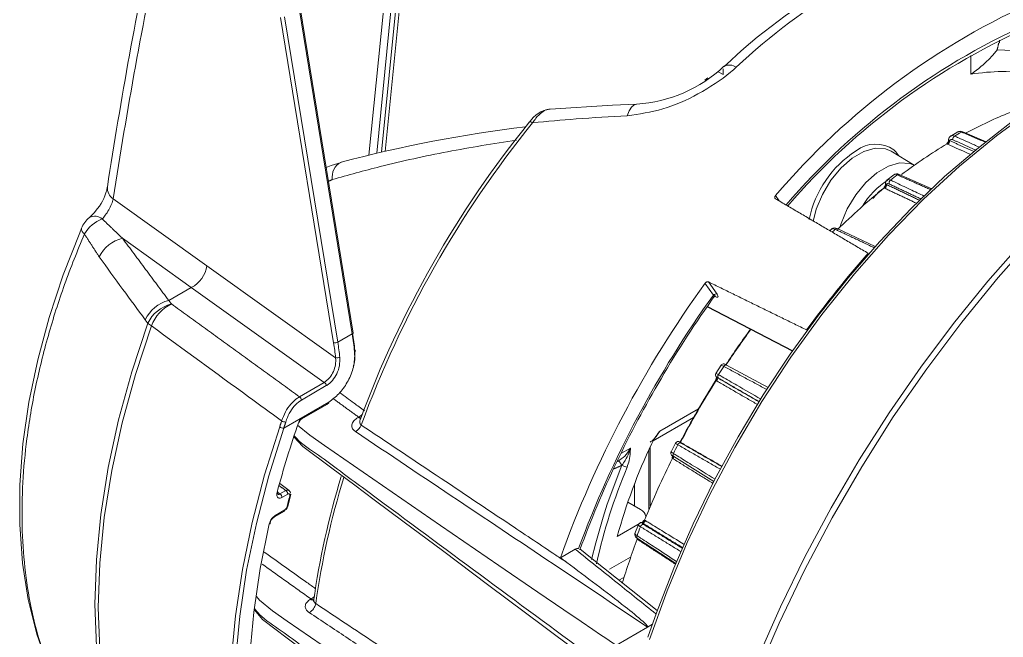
# Model space of a CAD drawing. Extents: x 11 to 120, y 2 to 94.
# Drawn here: x 13.529 to 16.943, y 77.206 to 79.348 of the extents above; entities that cross this region are included whole.
import ezdxf

# ---------------------------------------------------------------- set-up
doc = ezdxf.new("R2010")
doc.units = 0
doc.header["$MEASUREMENT"] = 0
doc.linetypes.add('SLD-Solid', pattern=[0])
doc.layers.add('OBJECT', color=7, linetype='CONTINUOUS')

msp = doc.modelspace()

# ---------------------------------------------------------------- linework, layer by layer
at = {"layer": 'OBJECT', "color": 7, "linetype": 'SLD-Solid', "lineweight": 15}
for p, q in [((14.7846, 78.8882), (14.8396, 79.4371)), ((14.7977, 78.891), (14.854, 79.4526)), ((14.6835, 78.2581), (14.4989, 79.3869)), ((14.6868, 78.2603), (14.5023, 79.3891)), ((14.7411, 78.8781), (14.7914, 79.3799)), ((14.8178, 79.3788), (14.7683, 78.8848)), ((14.6189, 78.2272), (14.4343, 79.3559)), ((14.4487, 79.3579), (14.6332, 78.2291)), ((16.9295, 79.2681), (16.9295, 79.2772)), ((16.8299, 79.1588), (16.8299, 79.2238)), ((15.9528, 79.1677), (15.9705, 79.1575)), ((15.9705, 79.1775), (15.9705, 79.1575)), ((15.9065, 79.1379), (15.9175, 79.1468)), ((16.785, 78.9586), (16.7607, 78.9446)), ((16.8827, 78.9246), (16.8019, 78.9589)), ((16.6339, 78.8432), (16.554, 78.8916)), ((16.5629, 78.8104), (16.539, 78.7918)), ((16.6942, 78.7609), (16.5811, 78.8113)), ((13.8543, 78.7265), (14.1789, 78.4947)), ((16.1647, 78.7196), (16.1519, 78.7377)), ((16.3478, 78.6223), (16.3412, 78.6157)), ((16.4984, 78.5611), (16.3666, 78.6234)), ((14.1249, 78.4193), (13.886, 78.59)), ((14.1789, 78.4947), (14.6256, 78.1757)), ((14.1249, 78.4193), (14.0467, 78.3742)), ((14.5864, 78.0898), (14.1249, 78.4193)), ((15.9075, 78.4336), (15.9365, 78.3924)), ((15.9495, 78.3961), (15.9199, 78.4382)), ((15.9153, 78.3518), (16.2113, 78.1988)), ((16.2121, 78.1998), (15.916, 78.3529)), ((14.6332, 78.2291), (14.6835, 78.2581)), ((15.9634, 78.1497), (15.9449, 78.1211)), ((16.127, 78.0724), (15.9825, 78.1502)), ((15.947, 78.1083), (15.9474, 78.108)), ((15.9474, 78.108), (15.9473, 78.108)), ((14.5, 78.0399), (14.5864, 78.0898)), ((14.5935, 78.0787), (14.5071, 78.0288)), ((14.6021, 78.0214), (14.4459, 77.9312)), ((14.5083, 77.9637), (14.5947, 78.0136)), ((14.5104, 77.9683), (14.5968, 78.0182)), ((15.7503, 77.9204), (15.885, 77.9982)), ((14.7056, 77.9694), (14.7036, 77.9682)), ((14.7109, 77.9622), (14.7108, 77.961)), ((15.7277, 77.8871), (15.8677, 77.9679)), ((15.6489, 77.8619), (15.6158, 77.8428)), ((15.7169, 77.6611), (15.7169, 77.866)), ((15.8053, 77.8794), (15.7898, 77.8491)), ((15.8228, 77.8818), (15.8215, 77.8824)), ((15.8221, 77.8821), (15.8215, 77.8824)), ((15.8234, 77.8815), (15.8221, 77.8821)), ((15.7125, 77.8564), (15.7125, 77.6506)), ((15.7989, 77.8323), (15.9382, 77.7463)), ((15.6029, 77.8151), (15.6094, 77.8188)), ((14.4641, 77.7147), (14.4322, 77.7392)), ((15.6631, 77.7384), (15.6631, 77.6613)), ((14.4325, 77.703), (14.4526, 77.7146)), ((14.4597, 77.7024), (14.4395, 77.6908)), ((14.4594, 77.659), (14.4705, 77.7027)), ((15.6838, 77.6493), (15.6399, 77.6746)), ((14.4138, 77.6235), (14.4139, 77.6236)), ((14.4139, 77.6236), (14.4484, 77.6435)), ((14.416, 77.6282), (14.45, 77.6478)), ((15.6831, 77.6016), (15.6032, 77.5555)), ((15.6766, 77.597), (15.6645, 77.5659)), ((15.6929, 77.6077), (15.6926, 77.6069)), ((15.6732, 77.5489), (15.8058, 77.462)), ((15.4057, 77.4818), (15.4568, 77.5113)), ((15.5765, 77.4421), (15.6489, 77.4838)), ((15.609, 77.4038), (15.6256, 77.4134)), ((14.5402, 77.3386), (14.5384, 77.3376)), ((15.7248, 77.2507), (15.7083, 77.2412)), ((15.7083, 77.2412), (15.6, 77.1787))]:
    msp.add_line(p, q, dxfattribs=at)
at = {"layer": 'OBJECT', "color": 7, "linetype": 'SLD-Solid', "lineweight": 15, "flags": 128}
for points in [[(16.9212, 79.2438), (17.0024, 79.2401), (17.0494, 79.2335)], [(17.7302, 79.2), (17.674, 79.1626), (17.5375, 79.0639), (17.4026, 78.9559), (17.2698, 78.8391), (17.1397, 78.7141), (17.0127, 78.5813), (16.8894, 78.4414), (16.7704, 78.2948), (16.656, 78.1422), (16.5467, 77.9842), (16.443, 77.8214), (16.3453, 77.6546), (16.254, 77.4845), (16.1695, 77.3116), (16.092, 77.1367), (16.0221, 76.9606), (15.9598, 76.7839), (15.9056, 76.6073), (15.8871, 76.5394)], [(17.7567, 79.2008), (17.6126, 79.1008), (17.4697, 78.9902), (17.3288, 78.8697), (17.1906, 78.7396), (17.0557, 78.6007), (16.9247, 78.4536), (16.7982, 78.299), (16.6768, 78.1375), (16.561, 77.97), (16.4515, 77.7972), (16.3487, 77.6199), (16.2531, 77.439), (16.1652, 77.2553), (16.0852, 77.0695), (16.0137, 76.8827), (15.951, 76.6957), (15.8973, 76.5092)], [(15.6702, 79.0547), (15.5861, 79.0513), (15.3699, 79.0379)], [(15.6707, 79.0547), (15.6623, 79.0527), (15.6529, 79.0451), (15.6446, 79.0323), (15.638, 79.0151)], [(17.038, 79.0402), (16.9749, 78.9957), (16.8561, 78.9041), (16.7391, 78.8036), (16.6245, 78.6946), (16.5131, 78.5779), (16.4054, 78.4541), (16.3019, 78.3237), (16.2032, 78.1876), (16.1098, 78.0463), (16.0222, 77.9008), (15.9409, 77.7516), (15.8663, 77.5998), (15.7988, 77.446), (15.7388, 77.2911), (15.7091, 77.2056)], [(17.0484, 79.04), (16.9188, 78.9456), (16.791, 78.8404), (16.6657, 78.725), (16.5438, 78.6001), (16.4261, 78.4667), (16.3132, 78.3254), (16.2059, 78.1773), (16.1049, 78.0232), (16.0108, 77.8641), (15.9242, 77.7011), (15.8457, 77.5351), (15.7758, 77.3672), (15.7148, 77.1985)], [(15.2984, 78.9934), (15.299, 78.9938), (15.3006, 78.994), (15.3029, 78.9936), (15.3059, 78.9925), (15.3094, 78.9907)], [(16.554, 78.8916), (16.5334, 78.9003), (16.4981, 78.9023), (16.459, 78.8914), (16.4187, 78.8681), (16.3796, 78.8339), (16.3442, 78.7911), (16.3148, 78.7422), (16.2932, 78.6904), (16.2824, 78.6486)], [(16.5631, 78.8963), (16.5702, 78.8894), (16.5806, 78.8755)], [(14.6452, 78.8525), (14.6103, 78.8428), (14.5929, 78.835)], [(16.3765, 78.6304), (16.3799, 78.6412), (16.4013, 78.6925), (16.4304, 78.7409), (16.4655, 78.7834), (16.5042, 78.8172), (16.5442, 78.8403), (16.5829, 78.8512), (16.6179, 78.8491), (16.6339, 78.843)], [(16.5367, 78.7698), (16.5114, 78.7526), (16.4895, 78.7284)], [(13.7998, 78.6935), (13.7882, 78.6783), (13.7715, 78.6621)], [(13.7445, 78.6245), (13.7376, 78.6092), (13.6806, 78.4628), (13.6319, 78.3155), (13.5921, 78.168), (13.5616, 78.0214), (13.5408, 77.8766), (13.5299, 77.7347), (13.5294, 77.5966), (13.5393, 77.4633), (13.5592, 77.3369), (13.5891, 77.2164), (13.6289, 77.1021), (13.6395, 77.079)], [(15.9385, 78.3852), (15.9394, 78.3865), (15.9421, 78.3881), (15.9434, 78.3883), (15.9433, 78.3883)], [(13.9739, 76.5583), (13.9185, 76.6625), (13.8728, 76.7768), (13.8368, 76.9006), (13.811, 77.0331), (13.7955, 77.1734), (13.7903, 77.3206), (13.7955, 77.4739), (13.811, 77.6322), (13.8368, 77.7944), (13.8728, 77.9597), (13.9185, 78.1269), (13.9739, 78.295)], [(13.9863, 78.2859), (13.9308, 78.1175), (13.8849, 77.9499), (13.8489, 77.7842), (13.8231, 77.6216), (13.8075, 77.4629), (13.8023, 77.3093), (13.8075, 77.1617), (13.8231, 77.0211), (13.8489, 76.8883), (13.8849, 76.7642), (13.9308, 76.6496), (13.9863, 76.5452)], [(14.6868, 78.2603), (14.6868, 78.26), (14.6864, 78.2596), (14.6857, 78.2591), (14.6847, 78.2586), (14.6835, 78.2581)], [(14.6923, 78.2012), (14.6933, 78.2008), (14.694, 78.2003), (14.6943, 78.1998), (14.6944, 78.1992), (14.6941, 78.1986), (14.6934, 78.198), (14.6925, 78.1975), (14.6912, 78.1969)], [(15.9825, 78.1502), (15.9819, 78.1505), (15.9764, 78.1531), (15.9736, 78.1538), (15.9711, 78.1539), (15.9682, 78.1533), (15.9651, 78.1515), (15.9632, 78.1493)], [(15.9825, 78.1502), (15.982, 78.1504), (15.9807, 78.1508), (15.9793, 78.1507), (15.9778, 78.1503), (15.9763, 78.1496), (15.9749, 78.1485), (15.9735, 78.1472), (15.9724, 78.1456)], [(15.9473, 78.1081), (15.9476, 78.1072), (15.9476, 78.1052), (15.9475, 78.1048), (15.9475, 78.1048)], [(14.5947, 78.0136), (14.5961, 78.0144), (14.6003, 78.017)], [(14.7056, 77.9694), (14.7096, 77.9676), (14.7122, 77.9669)], [(14.4317, 76.209), (14.3794, 76.3149), (14.3361, 76.4303), (14.3022, 76.5545), (14.2779, 76.6867), (14.2632, 76.8263), (14.2583, 76.9723), (14.2632, 77.124), (14.2779, 77.2804), (14.3022, 77.4408), (14.3361, 77.6041), (14.3794, 77.7694), (14.4317, 77.9357)], [(14.4459, 77.9312), (14.3938, 77.7656), (14.3508, 77.6009), (14.317, 77.4383), (14.2928, 77.2786), (14.2782, 77.1228), (14.2733, 76.9718), (14.2782, 76.8264), (14.2928, 76.6874), (14.317, 76.5557), (14.3508, 76.432), (14.3938, 76.3171), (14.4459, 76.2116)], [(14.4934, 77.9415), (14.5361, 77.9068), (14.5871, 77.8716), (14.7885, 77.7327), (14.8893, 77.6632), (14.9902, 77.5938), (15.1921, 77.4551), (15.327, 77.3628), (15.4172, 77.3012), (15.4775, 77.2602), (15.5178, 77.2329), (15.5448, 77.2147), (15.5629, 77.2026), (15.575, 77.1945), (15.5831, 77.1892), (15.5886, 77.1856), (15.5922, 77.1832), (15.5947, 77.1817), (15.5964, 77.1806), (15.5975, 77.1799), (15.5983, 77.1795), (15.5988, 77.1792), (15.5992, 77.179), (15.5994, 77.1789), (15.5996, 77.1788), (15.5997, 77.1787), (15.5998, 77.1787), (15.5999, 77.1787), (15.5999, 77.1787), (15.5999, 77.1787), (15.6, 77.1786), (15.6, 77.1786), (15.6, 77.1787), (15.6, 77.1787), (15.6, 77.1787)], [(14.4811, 77.9016), (14.5124, 77.8677), (14.6128, 77.7926), (14.6927, 77.7329), (14.7598, 77.6828), (14.8634, 77.6054), (14.9961, 77.5063), (15.1577, 77.3855), (15.3484, 77.2431), (15.568, 77.079)], [(15.7902, 77.8494), (15.7893, 77.8478), (15.7889, 77.8443), (15.7895, 77.8416), (15.7905, 77.8394), (15.7917, 77.8378), (15.7929, 77.8365), (15.7954, 77.8346), (15.7992, 77.8322)], [(15.7989, 77.8323), (15.7985, 77.8326), (15.7976, 77.8335), (15.7969, 77.8348), (15.7965, 77.8363), (15.7964, 77.8379), (15.7966, 77.8397), (15.7971, 77.8415), (15.7979, 77.8433)], [(15.619, 77.8023), (15.5685, 77.6679), (15.5538, 77.6224)], [(15.6184, 77.8021), (15.6171, 77.8054), (15.6155, 77.8085), (15.6136, 77.8113), (15.6115, 77.8136), (15.6094, 77.8153), (15.6074, 77.8163), (15.6055, 77.8165), (15.6054, 77.8165)], [(14.4248, 77.7024), (14.4249, 77.7025), (14.4246, 77.7048), (14.425, 77.7084), (14.4255, 77.71)], [(14.4544, 77.6492), (14.4579, 77.6547), (14.4599, 77.6611)], [(15.5538, 77.6224), (15.5284, 77.5337), (15.5141, 77.475)], [(14.3955, 76.4857), (14.364, 76.6039), (14.3414, 76.7296), (14.3277, 76.8621), (14.3232, 77.0006), (14.3277, 77.1443), (14.3414, 77.2925), (14.364, 77.4444), (14.3955, 77.599)], [(15.6649, 77.5662), (15.6643, 77.5649), (15.6641, 77.5607), (15.6651, 77.5573), (15.6668, 77.5544), (15.6701, 77.5512), (15.6734, 77.549)], [(15.6726, 77.5463), (15.6733, 77.5479), (15.6736, 77.5488)], [(15.6749, 77.5445), (15.6755, 77.5463), (15.6757, 77.5474)], [(15.7416, 77.2982), (15.5098, 77.4827), (15.4727, 77.5126)], [(14.351, 77.3467), (14.3616, 77.334), (14.4071, 77.297), (14.4581, 77.2618), (14.6595, 77.1229), (14.7603, 77.0534), (14.8612, 76.984), (15.0631, 76.8453), (15.198, 76.7529), (15.2882, 76.6914), (15.3485, 76.6504), (15.3888, 76.6231), (15.4158, 76.6049), (15.4339, 76.5928), (15.446, 76.5847), (15.4541, 76.5793), (15.4596, 76.5758), (15.4632, 76.5734), (15.4657, 76.5718), (15.4674, 76.5708), (15.4685, 76.5701), (15.4693, 76.5697), (15.4698, 76.5694), (15.4702, 76.5692), (15.4704, 76.569), (15.4706, 76.569), (15.4707, 76.5689), (15.4708, 76.5689), (15.4708, 76.5689), (15.4709, 76.5688), (15.4709, 76.5688), (15.4709, 76.5688), (15.471, 76.5688), (15.471, 76.5688), (15.471, 76.5688), (15.471, 76.5688)], [(14.5499, 77.3361), (14.5499, 77.3359), (14.549, 77.3332)], [(14.3446, 77.3009), (14.3717, 77.2676), (14.4573, 77.2025), (14.5353, 77.1443), (14.6044, 77.0926), (14.6649, 77.0475), (14.719, 77.0071), (14.7701, 76.9689), (14.8337, 76.9214), (14.892, 76.8778), (14.9475, 76.8363), (15.0259, 76.7778), (15.1339, 76.6971), (15.2716, 76.5943), (15.439, 76.4692)]]:
    msp.add_lwpolyline(points, dxfattribs=at)
at = {"layer": 'OBJECT', "color": 7, "linetype": 'SLD-Solid', "lineweight": 15}
for centre, radius, start, end in [((30.8245, 76.1631), 17.1891, 168.18788, 171.28675), ((17.3999, 77.6769), 2.0762, 106.4505, 133.3667), ((17.4402, 77.6784), 2.0717, 106.5663, 133.4284), ((18.0875, 77.0895), 2.5422, 113.6664, 139.5836), ((18.0175, 77.1376), 2.4086, 113.4701, 139.3839), ((17.9877, 77.1583), 2.3662, 113.165, 139.2766), ((15.9927, 79.1528), 0.0382, 52.3091, 119.4778), ((15.642, 79.5373), 0.4826, 273.4099, 313.3768), ((16.9448, 78.4553), 0.7128, 81.6947, 99.2729), ((15.3808, 78.9421), 0.0961, 96.8908, 148.2808), ((17.505, 77.6793), 1.451, 111.8105, 118.4503), ((18.1503, 76.6881), 3.6671, 141.0498, 159.6703), ((18.1914, 76.6633), 3.7045, 141.0762, 159.8067), ((15.8345, 74.3777), 4.6315, 96.8142, 104.882), ((17.6376, 77.4749), 1.705, 119.5318, 120.4628), ((16.7938, 78.9458), 0.0154, 57.9939, 125.9798), ((16.8001, 78.9541), 0.0052, 69.7257, 123.9462), ((16.4995, 78.806), 0.1104, 54.8272, 127.7303), ((17.7228, 77.2992), 1.8894, 121.0823, 126.8614), ((16.7434, 78.9276), 0.00865, 296.8923, 3.3044), ((16.7419, 78.9287), 0.0127, 295.7904, 0.4154), ((16.7422, 78.9275), 0.0139, 303.696, 4.9162), ((16.7687, 78.9299), 0.0166, 117.32, 190.3116), ((16.7808, 78.9329), 0.0138, 123.2501, 184.9599), ((16.6315, 78.5827), 0.3692, 122.7276, 168.6613), ((14.6723, 78.8019), 0.0586, 117.726, 188.4501), ((16.694, 78.5556), 0.2809, 122.7986, 148.8279), ((16.5478, 78.7803), 0.0142, 125.766, 193.9012), ((16.5597, 78.781), 0.0135, 128.3304, 191.5146), ((17.8929, 77.098), 2.1605, 127.5889, 128.3839), ((16.5728, 78.798), 0.0156, 57.9691, 129.6513), ((16.5791, 78.8056), 0.00603, 71.0211, 133.2332), ((13.6743, 78.7959), 0.1619, 320.7917, 349.6745), ((13.8776, 78.7638), 0.044, 175.7207, 238.0027), ((17.9981, 76.9448), 2.3383, 128.9012, 134.226), ((16.5233, 78.7751), 0.0124, 301.0858, 6.713), ((16.5255, 78.7752), 0.00825, 305.268, 11.4332), ((16.5237, 78.7736), 0.0135, 308.7502, 11.5074), ((13.8357, 78.5854), 0.1, 129.943, 156.8526), ((13.8635, 78.5373), 0.1288, 111.7118, 148.2878), ((13.7897, 78.6257), 0.0407, 50.1305, 116.5063), ((13.7655, 78.6235), 0.0218, 176.5821, 237.8391), ((16.3579, 78.6099), 0.0159, 57.0681, 130.7976), ((18.1689, 76.7845), 2.5785, 134.5778, 134.8925), ((16.3644, 78.617), 0.00675, 71.3804, 142.1104), ((13.917, 78.4675), 0.1264, 104.21, 152.4359), ((19.2724, 76.0692), 3.7316, 138.5845, 143.8264), ((14.0814, 78.5075), 0.0984, 296.3084, 352.5433), ((19.0416, 76.173), 3.8643, 144.1964, 160.2026), ((14.0782, 78.2518), 0.1263, 104.4031, 153.9109), ((18.9675, 76.2156), 3.7317, 144.315, 159.6388), ((18.4715, 76.5469), 3.13, 143.8774, 150.1917), ((15.9453, 78.386), 0.0109, 67.7227, 143.7553), ((14.0874, 78.2396), 0.1263, 104.4125, 153.9882), ((14.1182, 78.2349), 0.1414, 116.1111, 158.8547), ((14.0508, 78.3875), 0.1203, 230.25, 237.566), ((18.4948, 76.4918), 3.0118, 143.728, 146.623), ((18.4768, 76.5024), 2.9923, 143.6923, 146.5537), ((14.6211, 78.2647), 0.0376, 266.558, 288.7719), ((14.6312, 78.2026), 0.0274, 258.2439, 289.202), ((18.5735, 76.4433), 3.1086, 146.7963, 147.4201), ((18.7301, 76.3265), 3.4645, 149.1551, 160.0445), ((18.5301, 76.4674), 3.0562, 147.7595, 152.4446), ((15.9537, 78.1159), 0.0102, 147.6732, 228.5173), ((15.9404, 78.103), 0.00856, 311.9884, 35.5634), ((15.9413, 78.101), 0.00942, 319.5153, 41.4038), ((15.9612, 78.111), 0.00946, 139.0842, 221.2881), ((14.5781, 78.0766), 0.0156, 7.5446, 57.7647), ((18.5464, 76.458), 3.0735, 147.7814, 152.4003), ((14.4917, 78.0268), 0.0156, 7.5446, 57.7647), ((14.5918, 78.0176), 0.00494, 305.0752, 6.237), ((14.5974, 78.0207), 0.00468, 308.5049, 8.5849), ((14.5181, 77.9478), 0.0187, 121.8744, 164.5628), ((14.5055, 77.9678), 0.00491, 303.9027, 6.3427), ((14.713, 77.9837), 0.0181, 238.4698, 270.4618), ((14.6892, 78.0045), 0.0387, 295.0804, 319.2359), ((17.79, 76.8062), 3.486, 160.8131, 165.0007), ((14.4477, 77.9618), 0.0306, 238.2966, 266.5661), ((14.4554, 77.987), 0.0349, 241.0626, 265.5806), ((14.4982, 77.9541), 0.00224, 255.0043, 323.6166), ((14.6742, 77.9572), 0.0432, 298.0481, 339.3452), ((17.5178, 77.0309), 1.9851, 154.7328, 164.6775), ((18.5727, 76.4419), 3.1087, 152.5799, 153.2037), ((15.8148, 77.8737), 0.0109, 53.0448, 151.3653), ((15.8222, 77.8704), 0.00946, 78.705, 160.9185), ((18.464, 76.4986), 2.9816, 153.5491, 158.0771), ((15.7869, 77.8325), 0.00961, 322.7097, 9.6887), ((15.7865, 77.8305), 0.0118, 331.69, 6.6217), ((17.4761, 77.0281), 1.9927, 157.3448, 167.4493), ((15.6504, 77.8598), 0.0655, 241.3319, 258.3715), ((17.3798, 76.9303), 2.8588, 163.06, 171.952), ((17.4699, 76.9037), 2.9433, 163.0749, 171.8161), ((14.4229, 77.7112), 0.00274, 267.3437, 334.4622), ((14.4242, 77.6901), 0.0154, 2.6055, 57.3945), ((14.4583, 77.7052), 0.011, 0.0907, 58.3984), ((14.4306, 77.5953), 0.0327, 120.8859, 170.1276), ((14.411, 77.6277), 0.00503, 305.6912, 5.621), ((14.3954, 77.602), 0.003, 272.1959, 339.4733), ((18.4047, 76.5157), 2.9251, 158.4695, 159.1191), ((15.6869, 77.5929), 0.0109, 85.6675, 160.2755), ((15.6943, 77.5861), 0.0111, 90.6769, 163.9568), ((15.6876, 77.6092), 0.00543, 270.764, 335.4592), ((15.688, 77.6134), 0.0101, 276.1836, 350.9618), ((15.69, 77.6137), 0.011, 270.6059, 343.5453), ((15.6785, 77.5546), 0.00774, 151.5589, 226.7005), ((18.255, 76.5798), 2.7574, 159.4793, 162.8468), ((14.5235, 77.3736), 0.0387, 295.5394, 317.6221), ((14.5138, 77.3295), 0.0434, 298.2844, 351.001), ((14.5473, 77.3511), 0.0162, 236.767, 279.7924), ((14.5496, 77.3539), 0.0179, 238.3725, 271.6619)]:
    msp.add_arc(centre, radius, start, end, dxfattribs=at)
for centre, major_axis, ratio, start_param, end_param in [((24.4348, 69.814), (-5.4545, 16.6635), 0.560082, 0.77104, 0.835488), ((14.3805, 78.3017), (-0.1597, 0.4813), 0.560728, 4.312922, 4.439386), ((14.3883, 78.3042), (-0.1547, 0.4726), 0.560082, 4.31505, 4.441514), ((14.3224, 78.2701), (-0.1547, 0.4726), 0.560082, 4.333255, 4.441514), ((14.3303, 78.2727), (-0.1597, 0.4813), 0.560728, 4.331127, 4.439386), ((14.5965, 78.1405), (0.076, 0.1298), 0.57857, 3.935175, 3.984778), ((15.6407, 77.6252), (0.06, 0.0009), 0.567125, 6.274759, 7.042704)]:
    msp.add_ellipse(centre, major_axis=major_axis, ratio=ratio, start_param=start_param, end_param=end_param, dxfattribs=at)
for points, degree in [([(16.9273, 79.2682), (16.9212, 79.2438)], 1), ([(16.8806, 78.923), (16.7972, 78.9584)], 1), ([(16.7499, 78.9159), (16.7474, 78.9173)], 1), ([(16.7546, 78.9288), (16.756, 78.9287)], 1), ([(16.756, 78.9287), (16.8406, 78.8908)], 1), ([(16.8467, 78.8961), (16.767, 78.9317)], 1), ([(16.8288, 78.8807), (16.7499, 78.9159)], 1), ([(14.6006, 78.7875), (14.6143, 78.7933)], 1), ([(16.6913, 78.7582), (16.575, 78.81)], 1), ([(16.5322, 78.7631), (16.5297, 78.7645)], 1), ([(16.6418, 78.7111), (16.5322, 78.7631)], 1), ([(16.5356, 78.7766), (16.537, 78.7763)], 1), ([(16.537, 78.7763), (16.6527, 78.7214)], 1), ([(16.6573, 78.7258), (16.5465, 78.7783)], 1), ([(16.1521, 78.727), (16.474, 78.5377)], 1), ([(13.8158, 78.6569), (13.886, 78.59)], 1), ([(16.4949, 78.557), (16.3591, 78.6211)], 1), ([(13.805, 78.5259), (13.7539, 78.605)], 1), ([(13.886, 78.59), (14.0467, 78.3742)], 1), ([(16.2601, 78.2717), (15.9199, 78.4382)], 1), ([(14.0467, 78.3742), (14.056, 78.3619)], 1), ([(14.056, 78.3619), (14.5, 78.0399)], 1), ([(13.9739, 78.295), (13.9647, 78.3074)], 1), ([(16.1221, 78.065), (15.9724, 78.1456)], 1), ([(15.9471, 78.1042), (15.9476, 78.105)], 1), ([(15.9474, 78.108), (15.9484, 78.1073)], 1), ([(15.9484, 78.1073), (16.0953, 78.0223)], 1), ([(16.0957, 78.0229), (15.954, 78.1048)], 1), ([(15.9485, 78.0949), (15.9462, 78.0966)], 1), ([(16.0898, 78.0132), (15.9485, 78.0949)], 1), ([(14.617, 78.0339), (14.7056, 77.9694)], 1), ([(14.4317, 77.9357), (14.4385, 77.9564)], 1), ([(14.4527, 77.9522), (14.4459, 77.9312)], 1), ([(15.9609, 77.7884), (15.8133, 77.8735)], 1), ([(15.8226, 77.8819), (15.8234, 77.8815)], 1), ([(15.8234, 77.8815), (15.9667, 77.799)], 1), ([(15.8241, 77.8796), (15.966, 77.7978)], 1), ([(15.7969, 77.8249), (15.7945, 77.8267)], 1), ([(15.935, 77.7397), (15.7969, 77.8249)], 1), ([(15.5911, 77.7897), (15.6184, 77.8021)], 1), ([(15.6184, 77.8021), (15.619, 77.8023)], 1), ([(14.4526, 77.7146), (14.4292, 77.7326)], 1), ([(14.425, 77.7086), (14.4325, 77.703)], 1), ([(14.4526, 77.7146), (14.4535, 77.714), (14.4554, 77.7127), (14.4577, 77.7094), (14.4593, 77.7058), (14.4596, 77.7035), (14.4597, 77.7024)], 3), ([(14.4567, 77.6573), (14.4664, 77.6954)], 1), ([(14.4669, 77.7001), (14.4675, 77.6996), (14.4688, 77.6985), (14.4692, 77.6971), (14.4685, 77.696), (14.4671, 77.6956), (14.4664, 77.6954)], 3), ([(15.8238, 77.503), (15.6837, 77.5892)], 1), ([(15.6901, 77.6027), (15.6891, 77.6034)], 1), ([(15.8298, 77.5167), (15.6901, 77.6027)], 1), ([(15.6942, 77.5972), (15.8288, 77.5144)], 1), ([(15.698, 77.6118), (15.7006, 77.6106)], 1), ([(15.6749, 77.5445), (15.6726, 77.5463)], 1), ([(15.8047, 77.4594), (15.6749, 77.5445)], 1), ([(14.3708, 77.4596), (14.5402, 77.3386)], 1), ([(15.4281, 77.4652), (15.4057, 77.4818)], 1), ([(14.5343, 77.2913), (15.5523, 76.6158)], 1)]:
    msp.add_open_spline(points, degree=degree, dxfattribs=at)
for points, knots in [([(16.8299, 79.1588), (16.8301, 79.1589), (16.8341, 79.1616), (16.8606, 79.18), (16.8981, 79.2144), (16.9142, 79.2349), (16.9212, 79.2438)], [0, 0, 0, 0, 0.004006, 0.088611, 0.60187, 1, 1, 1, 1]), ([(15.638, 79.0151), (15.6791, 79.0209), (15.7616, 79.0324), (15.8873, 79.0888), (15.9707, 79.1435), (16.0095, 79.1773), (16.016, 79.183)], [0, 0, 0, 0, 0.304165, 0.612213, 0.935018, 1, 1, 1, 1]), ([(15.3094, 78.9907), (15.313, 78.996), (15.3227, 79.01), (15.3401, 79.0266), (15.3575, 79.037), (15.3667, 79.0373), (15.3699, 79.0374)], [0, 0, 0, 0, 0.200664, 0.536579, 0.839786, 1, 1, 1, 1]), ([(15.3094, 78.9907), (15.3596, 78.9953), (15.4685, 79.0053), (15.5787, 79.0117), (15.638, 79.0151)], [0, 0, 0, 0, 0.460735, 1, 1, 1, 1]), ([(16.7972, 78.9584), (16.7965, 78.9586), (16.7935, 78.9598), (16.7889, 78.9605), (16.786, 78.9588), (16.7849, 78.9582)], [0, 0, 0, 0, 0.15088, 0.662731, 1, 1, 1, 1]), ([(14.6143, 78.7933), (14.6696, 78.8088), (14.8005, 78.8456), (15.0134, 78.8921), (15.1731, 78.9178), (15.2531, 78.9307)], [0, 0, 0, 0, 0.267535, 0.633327, 1, 1, 1, 1]), ([(16.7474, 78.9173), (16.7473, 78.9174), (16.7469, 78.9178), (16.7464, 78.9187), (16.7466, 78.9193), (16.7472, 78.9196), (16.7474, 78.9197)], [0, 0, 0, 0, 0.054498, 0.380524, 0.797811, 1, 1, 1, 1]), ([(16.7522, 78.9281), (16.7522, 78.9282), (16.7522, 78.9286), (16.7528, 78.929), (16.7538, 78.929), (16.7545, 78.9289), (16.7546, 78.9288)], [0, 0, 0, 0, 0.184958, 0.589838, 0.939267, 1, 1, 1, 1]), ([(16.767, 78.9317), (16.7655, 78.9323), (16.7624, 78.9333), (16.7586, 78.9322), (16.7567, 78.9302), (16.7561, 78.9288), (16.756, 78.9287)], [0, 0, 0, 0, 0.324211, 0.648421, 0.97265, 1, 1, 1, 1]), ([(16.761, 78.9447), (16.7627, 78.9455), (16.7663, 78.9469), (16.7709, 78.9453), (16.7732, 78.9445)], [0, 0, 0, 0, 0.491664, 1, 1, 1, 1]), ([(16.7732, 78.9445), (16.7779, 78.9425), (16.801, 78.9321), (16.8295, 78.9193), (16.8534, 78.9087), (16.8588, 78.9062)], [0, 0, 0, 0, 0.162098, 0.810488, 1, 1, 1, 1]), ([(16.5465, 78.7783), (16.545, 78.7789), (16.5421, 78.78), (16.5388, 78.7793), (16.5374, 78.7776), (16.537, 78.7764), (16.537, 78.7763)], [0, 0, 0, 0, 0.324211, 0.648421, 0.97265, 1, 1, 1, 1]), ([(16.5394, 78.7918), (16.5396, 78.7921), (16.5407, 78.7936), (16.5448, 78.7939), (16.5492, 78.7924), (16.5513, 78.7916)], [0, 0, 0, 0, 0.089395, 0.544694, 1, 1, 1, 1]), ([(16.5513, 78.7916), (16.5559, 78.7894), (16.5785, 78.7787), (16.6175, 78.7602), (16.6519, 78.7439), (16.6682, 78.7362)], [0, 0, 0, 0, 0.116201, 0.581003, 1, 1, 1, 1]), ([(16.575, 78.81), (16.5743, 78.8103), (16.5713, 78.8116), (16.5666, 78.8124), (16.5639, 78.8108), (16.5627, 78.8101)], [0, 0, 0, 0, 0.13551, 0.595219, 1, 1, 1, 1]), ([(16.5297, 78.7645), (16.5297, 78.7646), (16.5292, 78.7651), (16.5288, 78.7662), (16.5292, 78.7674), (16.5301, 78.7682), (16.5306, 78.7686)], [0, 0, 0, 0, 0.044972, 0.314009, 0.658354, 1, 1, 1, 1]), ([(16.5338, 78.7768), (16.5338, 78.7768), (16.5337, 78.777), (16.5341, 78.777), (16.5349, 78.7768), (16.5355, 78.7766), (16.5356, 78.7766)], [0, 0, 0, 0, 0.043607, 0.518704, 0.928735, 1, 1, 1, 1]), ([(13.8543, 78.7265), (13.8525, 78.7204), (13.849, 78.7082), (13.8389, 78.688), (13.8275, 78.6702), (13.8195, 78.6611), (13.8158, 78.6569)], [0, 0, 0, 0, 0.262327, 0.524834, 0.784589, 1, 1, 1, 1]), ([(16.1519, 78.7377), (16.1513, 78.7368), (16.15, 78.7351), (16.1492, 78.7323), (16.1495, 78.7298), (16.1506, 78.728), (16.1517, 78.7272), (16.1521, 78.727)], [0, 0, 0, 0, 0.219651, 0.439264, 0.659733, 0.880541, 1, 1, 1, 1]), ([(16.3591, 78.6211), (16.3584, 78.6214), (16.3555, 78.6228), (16.3513, 78.6236), (16.348, 78.6233), (16.3476, 78.622), (16.3476, 78.622)], [0, 0, 0, 0, 0.126806, 0.556985, 0.987161, 1, 1, 1, 1]), ([(13.7539, 78.605), (13.7302, 78.5466), (13.6826, 78.4292), (13.6264, 78.2512), (13.5821, 78.0723), (13.5533, 77.9017), (13.5385, 77.7417), (13.536, 77.592), (13.5456, 77.4465), (13.5735, 77.2681), (13.6232, 77.1072), (13.6872, 76.9713), (13.7255, 76.9131), (13.7429, 76.8868)], [0, 0, 0, 0, 0.089663, 0.180075, 0.272865, 0.36648, 0.448498, 0.531082, 0.615452, 0.700438, 0.85534, 0.934577, 1, 1, 1, 1]), ([(13.9647, 78.3074), (13.939, 78.3423), (13.8854, 78.4151), (13.8325, 78.488), (13.805, 78.5259)], [0, 0, 0, 0, 0.480478, 1, 1, 1, 1]), ([(15.9199, 78.4382), (15.9191, 78.4385), (15.9174, 78.439), (15.9143, 78.4386), (15.9113, 78.4373), (15.909, 78.4355), (15.9079, 78.4341), (15.9075, 78.4336)], [0, 0, 0, 0, 0.21974, 0.439443, 0.659967, 0.880761, 1, 1, 1, 1]), ([(15.9365, 78.3924), (15.9374, 78.3907), (15.9392, 78.3875), (15.9384, 78.386), (15.9381, 78.3853)], [0, 0, 0, 0, 0.538146, 1, 1, 1, 1]), ([(15.9419, 78.388), (15.944, 78.3872), (15.9488, 78.3855), (15.9525, 78.3864), (15.9533, 78.3897), (15.9508, 78.394), (15.9495, 78.3961)], [0, 0, 0, 0, 0.211919, 0.474602, 0.737299, 1, 1, 1, 1]), ([(14.4385, 77.9564), (14.4002, 77.9843), (14.2494, 78.0941), (14.0987, 78.204), (13.9863, 78.2859)], [0, 0, 0, 0, 0.25403, 1, 1, 1, 1]), ([(14.6923, 78.2012), (14.6932, 78.1833), (14.6942, 78.1641), (14.6871, 78.1458), (14.6866, 78.1445)], [0, 0, 0, 0, 0.930978, 1, 1, 1, 1]), ([(14.5864, 78.0898), (14.5919, 78.0938), (14.6029, 78.1019), (14.6162, 78.1217), (14.6249, 78.1447), (14.6268, 78.1634), (14.6258, 78.1735), (14.6256, 78.1757)], [0, 0, 0, 0, 0.231454, 0.4628, 0.696832, 0.93503, 1, 1, 1, 1]), ([(14.6402, 78.1767), (14.6403, 78.1671), (14.6406, 78.1479), (14.6308, 78.1195), (14.6155, 78.0958), (14.6018, 78.0837), (14.5944, 78.0792), (14.5935, 78.0787)], [0, 0, 0, 0, 0.247397, 0.49508, 0.735442, 0.96735, 1, 1, 1, 1]), ([(14.6021, 78.0214), (14.6139, 78.0303), (14.6376, 78.0481), (14.6679, 78.0893), (14.688, 78.1368), (14.6928, 78.1741), (14.6915, 78.1937), (14.6912, 78.1969)], [0, 0, 0, 0, 0.235871, 0.47166, 0.709708, 0.951941, 1, 1, 1, 1]), ([(15.9724, 78.1456), (15.9718, 78.146), (15.969, 78.1474), (15.9654, 78.1491), (15.963, 78.1499), (15.9633, 78.1493), (15.9633, 78.1492)], [0, 0, 0, 0, 0.119665, 0.525619, 0.931569, 1, 1, 1, 1]), ([(15.9455, 78.1212), (15.9454, 78.1214), (15.9454, 78.1217), (15.9481, 78.1205), (15.9521, 78.1183), (15.954, 78.1172)], [0, 0, 0, 0, 0.188712, 0.594352, 1, 1, 1, 1]), ([(15.9462, 78.0966), (15.9461, 78.0967), (15.9456, 78.0974), (15.9452, 78.0991), (15.9457, 78.1016), (15.9466, 78.1033), (15.9471, 78.1042)], [0, 0, 0, 0, 0.044972, 0.314009, 0.658354, 1, 1, 1, 1]), ([(15.954, 78.1048), (15.9527, 78.1055), (15.9501, 78.107), (15.9481, 78.1079), (15.948, 78.1076), (15.9484, 78.1073), (15.9484, 78.1073)], [0, 0, 0, 0, 0.324211, 0.648421, 0.97265, 1, 1, 1, 1]), ([(15.954, 78.1172), (15.9583, 78.1147), (15.9796, 78.1024), (16.0287, 78.074), (16.0735, 78.0481), (16.1012, 78.0321)], [0, 0, 0, 0, 0.087016, 0.435078, 1, 1, 1, 1]), ([(14.4385, 77.9564), (14.4425, 77.9669), (14.4505, 77.9878), (14.4698, 78.0159), (14.4873, 78.0323), (14.4977, 78.0386), (14.5, 78.0399)], [0, 0, 0, 0, 0.302947, 0.605662, 0.913216, 1, 1, 1, 1]), ([(14.5071, 78.0288), (14.5, 78.0238), (14.4859, 78.0137), (14.4681, 77.9891), (14.4577, 77.9675), (14.4536, 77.9551), (14.4527, 77.9522)], [0, 0, 0, 0, 0.301009, 0.601823, 0.907075, 1, 1, 1, 1]), ([(14.7262, 77.9915), (14.714, 78.0003), (14.6851, 78.0213), (14.6563, 78.0423), (14.6396, 78.0544)], [0, 0, 0, 0, 0.42247, 1, 1, 1, 1]), ([(14.4976, 77.9519), (14.4985, 77.954), (14.5002, 77.9581), (14.5043, 77.9635), (14.5078, 77.9668), (14.5099, 77.968), (14.5104, 77.9683)], [0, 0, 0, 0, 0.303002, 0.605934, 0.910624, 1, 1, 1, 1]), ([(14.6945, 77.9191), (14.6944, 77.9192), (14.69, 77.9221), (14.6829, 77.9296), (14.6806, 77.9428), (14.6872, 77.9569), (14.6981, 77.9645), (14.7036, 77.9682)], [0, 0, 0, 0, 0.005173, 0.217905, 0.46291, 0.731847, 1, 1, 1, 1]), ([(14.7118, 77.962), (14.711, 77.9606), (14.7092, 77.9568), (14.7091, 77.9521), (14.7102, 77.9473), (14.7119, 77.9442), (14.7141, 77.9425), (14.7147, 77.942)], [0, 0, 0, 0, 0.199198, 0.509853, 0.639874, 0.89739, 1, 1, 1, 1]), ([(15.4281, 77.4652), (15.4153, 77.4738), (15.3512, 77.5166), (15.1133, 77.6755), (14.8883, 77.8259), (14.7147, 77.942)], [0, 0, 0, 0, 0.053919, 0.269597, 1, 1, 1, 1]), ([(15.5576, 77.1052), (15.3031, 77.293), (15.0231, 77.4996), (14.7186, 77.7252), (14.6416, 77.7813), (14.5681, 77.8387), (14.5056, 77.8766), (14.4851, 77.9017), (14.4822, 77.9051)], [0, 0, 0, 0, 0.706222, 0.776844, 0.847466, 0.918088, 0.988649, 1, 1, 1, 1]), ([(14.6945, 77.9191), (14.9307, 77.7611), (15.2685, 77.5351), (15.6065, 77.3092), (15.7083, 77.2412)], [0, 0, 0, 0, 0.699038, 1, 1, 1, 1]), ([(15.7169, 77.8828), (15.7201, 77.8849), (15.7326, 77.893), (15.7429, 77.9076), (15.7495, 77.919), (15.7503, 77.9204)], [0, 0, 0, 0, 0.234758, 0.902364, 1, 1, 1, 1]), ([(15.7503, 77.9204), (15.7502, 77.9203), (15.7442, 77.9122), (15.734, 77.8989), (15.7259, 77.8842), (15.7226, 77.8783)], [0, 0, 0, 0, 0.008029, 0.602009, 1, 1, 1, 1]), ([(15.6489, 77.8619), (15.6485, 77.8611), (15.643, 77.851), (15.6299, 77.8324), (15.6127, 77.8214), (15.604, 77.8159)], [0, 0, 0, 0, 0.040167, 0.515772, 1, 1, 1, 1]), ([(15.6489, 77.8619), (15.6489, 77.8618), (15.6486, 77.8609), (15.647, 77.8551), (15.642, 77.8405), (15.633, 77.8213), (15.6231, 77.808), (15.619, 77.8023)], [0, 0, 0, 0, 0.005407, 0.039593, 0.265064, 0.687704, 1, 1, 1, 1]), ([(15.6372, 77.7956), (15.6398, 77.8035), (15.6456, 77.8209), (15.6476, 77.8417), (15.6485, 77.8556), (15.6488, 77.8608), (15.6489, 77.8618), (15.6489, 77.8619)], [0, 0, 0, 0, 0.341942, 0.753349, 0.952559, 0.995232, 1, 1, 1, 1]), ([(15.8133, 77.8735), (15.8127, 77.8738), (15.81, 77.8754), (15.8066, 77.8775), (15.8047, 77.879), (15.8053, 77.8789), (15.8054, 77.8789)], [0, 0, 0, 0, 0.119554, 0.525132, 0.930707, 1, 1, 1, 1]), ([(15.8221, 77.8821), (15.8211, 77.8825), (15.819, 77.8834), (15.8183, 77.8834), (15.8195, 77.8824), (15.8219, 77.8809), (15.8237, 77.8799), (15.8241, 77.8796)], [0, 0, 0, 0, 0.232837, 0.465673, 0.698519, 0.931364, 1, 1, 1, 1]), ([(15.7904, 77.8493), (15.7903, 77.8492), (15.7898, 77.8489), (15.7922, 77.8469), (15.796, 77.8445), (15.7979, 77.8433)], [0, 0, 0, 0, 0.187968, 0.59398, 1, 1, 1, 1]), ([(15.7945, 77.8267), (15.7944, 77.8268), (15.7939, 77.8276), (15.7935, 77.8294), (15.7938, 77.8322), (15.7947, 77.8342), (15.7951, 77.8352)], [0, 0, 0, 0, 0.044972, 0.314009, 0.658354, 1, 1, 1, 1]), ([(15.7979, 77.8433), (15.8021, 77.8407), (15.8231, 77.8278), (15.8712, 77.798), (15.9152, 77.7709), (15.9423, 77.7542)], [0, 0, 0, 0, 0.087356, 0.436778, 1, 1, 1, 1]), ([(14.4395, 77.6908), (14.4375, 77.6898), (14.4335, 77.6879), (14.4281, 77.6884), (14.424, 77.6913), (14.4218, 77.6965), (14.4215, 77.7026), (14.4224, 77.7068), (14.4228, 77.7084)], [0, 0, 0, 0, 0.177835, 0.355693, 0.532856, 0.708586, 0.882998, 1, 1, 1, 1]), ([(14.4248, 77.7023), (14.4255, 77.7019), (14.4269, 77.701), (14.4297, 77.7014), (14.4316, 77.7025), (14.4325, 77.703)], [0, 0, 0, 0, 0.337808, 0.713988, 1, 1, 1, 1]), ([(14.4526, 77.7146), (14.4526, 77.7146), (14.4543, 77.7155), (14.4577, 77.7165), (14.4617, 77.7164), (14.4634, 77.7149), (14.464, 77.7144)], [0, 0, 0, 0, 0.000137, 0.391088, 0.782006, 1, 1, 1, 1]), ([(14.4664, 77.6954), (14.4666, 77.6964), (14.467, 77.6984), (14.4665, 77.7009), (14.4654, 77.7027), (14.4636, 77.7035), (14.4616, 77.7033), (14.4602, 77.7027), (14.4597, 77.7024)], [0, 0, 0, 0, 0.174446, 0.348898, 0.52336, 0.698849, 0.875997, 1, 1, 1, 1]), ([(14.45, 77.6478), (14.4508, 77.6483), (14.4524, 77.6495), (14.4545, 77.6521), (14.456, 77.6549), (14.4565, 77.6566), (14.4567, 77.6573)], [0, 0, 0, 0, 0.272254, 0.54455, 0.815599, 1, 1, 1, 1]), ([(14.3955, 77.599), (14.3964, 77.6021), (14.3983, 77.6083), (14.4036, 77.6171), (14.4098, 77.624), (14.4141, 77.6269), (14.416, 77.6282)], [0, 0, 0, 0, 0.262851, 0.525645, 0.789905, 1, 1, 1, 1]), ([(14.4479, 77.6432), (14.4485, 77.6437), (14.4497, 77.6447), (14.4499, 77.6468), (14.45, 77.6478)], [0, 0, 0, 0, 0.500047, 1, 1, 1, 1]), ([(15.6837, 77.5892), (15.6831, 77.5896), (15.6804, 77.5912), (15.6774, 77.5939), (15.6758, 77.596), (15.6765, 77.5965), (15.6766, 77.5965)], [0, 0, 0, 0, 0.121571, 0.533991, 0.946408, 1, 1, 1, 1]), ([(15.6891, 77.6034), (15.689, 77.6034), (15.6885, 77.6037), (15.6873, 77.6038), (15.6877, 77.6037), (15.6877, 77.6037)], [0, 0, 0, 0, 0.147248, 0.99445, 1, 1, 1, 1]), ([(15.6901, 77.6027), (15.6898, 77.6025), (15.6889, 77.602), (15.6899, 77.6003), (15.692, 77.5985), (15.6938, 77.5974), (15.6942, 77.5972)], [0, 0, 0, 0, 0.256507, 0.580502, 0.904496, 1, 1, 1, 1]), ([(15.6929, 77.6077), (15.6933, 77.6084), (15.6941, 77.61), (15.6956, 77.6115), (15.6971, 77.6119), (15.6979, 77.6118), (15.698, 77.6118)], [0, 0, 0, 0, 0.341646, 0.685991, 0.955028, 1, 1, 1, 1]), ([(15.7006, 77.6106), (15.7048, 77.608), (15.7258, 77.595), (15.7706, 77.5675), (15.8111, 77.5426), (15.8348, 77.528)], [0, 0, 0, 0, 0.094065, 0.470326, 1, 1, 1, 1]), ([(15.6651, 77.5661), (15.6649, 77.5659), (15.6642, 77.565), (15.6662, 77.5622), (15.6699, 77.5596), (15.6717, 77.5583)], [0, 0, 0, 0, 0.17253, 0.586261, 1, 1, 1, 1]), ([(15.6717, 77.5583), (15.6759, 77.5555), (15.6966, 77.5419), (15.7423, 77.512), (15.7838, 77.4848), (15.8087, 77.4684)], [0, 0, 0, 0, 0.091022, 0.455112, 1, 1, 1, 1]), ([(15.6726, 77.5463), (15.6725, 77.5465), (15.672, 77.5472), (15.6715, 77.5485), (15.6716, 77.5498), (15.6717, 77.5501)], [0, 0, 0, 0, 0.10339, 0.721903, 1, 1, 1, 1]), ([(14.5565, 77.3742), (14.5464, 77.3814), (14.4869, 77.4239), (14.4275, 77.4663), (14.3781, 77.5016), (14.3781, 77.5016)], [0, 0, 0, 0, 0.170045, 0.999473, 1, 1, 1, 1]), ([(15.469, 77.514), (15.4668, 77.5142), (15.463, 77.5144), (15.4587, 77.5123), (15.4568, 77.5113)], [0, 0, 0, 0, 0.560898, 1, 1, 1, 1]), ([(15.4568, 77.5113), (15.5056, 77.4723), (15.599, 77.3974), (15.6926, 77.3227), (15.7374, 77.287)], [0, 0, 0, 0, 0.521952, 1, 1, 1, 1]), ([(15.7083, 77.2412), (15.7084, 77.2412), (15.7086, 77.2414), (15.7087, 77.2419), (15.7083, 77.2437), (15.7033, 77.25), (15.6784, 77.2733), (15.5868, 77.347), (15.4964, 77.4143), (15.4281, 77.4652)], [0, 0, 0, 0, 0.000975, 0.002308, 0.005826, 0.020094, 0.076658, 0.30233, 1, 1, 1, 1]), ([(14.5343, 77.2913), (14.5328, 77.2924), (14.5272, 77.2964), (14.5209, 77.3049), (14.5196, 77.3166), (14.5252, 77.3283), (14.534, 77.3345), (14.5384, 77.3376)], [0, 0, 0, 0, 0.081782, 0.307582, 0.536948, 0.768514, 1, 1, 1, 1]), ([(14.5501, 77.3362), (14.55, 77.3341), (14.5499, 77.3298), (14.5531, 77.3253), (14.5559, 77.3232), (14.5566, 77.3227)], [0, 0, 0, 0, 0.41339, 0.844406, 1, 1, 1, 1]), ([(15.5733, 76.6481), (15.5604, 76.6566), (15.496, 76.6994), (15.2255, 76.8788), (14.8995, 77.0952), (14.625, 77.2773), (14.5566, 77.3227)], [0, 0, 0, 0, 0.038008, 0.190039, 0.798163, 1, 1, 1, 1]), ([(15.4286, 76.4954), (15.1741, 76.6832), (14.8942, 76.8898), (14.5896, 77.1154), (14.5127, 77.1716), (14.4388, 77.2287), (14.3727, 77.2701), (14.3497, 77.299), (14.344, 77.3061)], [0, 0, 0, 0, 0.697915, 0.767706, 0.837498, 0.907289, 0.97702, 1, 1, 1, 1])]:
    msp.add_open_spline(points, degree=3, knots=knots, dxfattribs=at)

doc.saveas('drawing.dxf')
